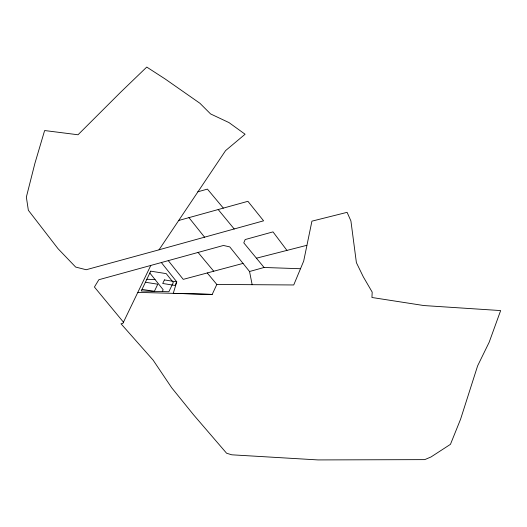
<?xml version="1.0" encoding="UTF-8"?>
<svg xmlns="http://www.w3.org/2000/svg" width="527" height="527" viewBox="0 0 527 527"><rect width="100%" height="100%" fill="white"/><g stroke="black" fill="none" stroke-linecap="round" stroke-linejoin="round"><path stroke-width="0.79" d="M150.788 265.45L122.85 323.44L120.986 323.756L153.107 360.099L171.69 387.767L193.653 414.92L226.577 453.22L231.775 454.808L318.031 459.926L424.742 459.63L431.033 456.949L450.453 444.333L460.591 419.182L477.627 365.837L489.168 342.247L500.65 310.574L423.886 305.555L371.943 297.491L372.187 292.103L363.327 276.879L356.397 262.663L350.91 220.925L347.102 212.335L311.925 221.156L303.69 261.069L293.73 284.969L216.814 284.448L207.249 272.953M137.922 292.38L212.21 294.409L216.814 284.448M162.303 291.563L163.172 289.738L149.833 273.006M197.744 191.828L207.421 189.107L223.336 208.112M159.088 249.805L86.178 269.732L75.651 267.064L58.023 248.685L28.353 210.266L26.35 197.105L34.887 163.423L44.624 130.538L78.009 134.767L120.611 92.251L146.75 67.074L165.037 78.898L199.911 103.266L210.576 113.924L229.001 122.6L245.095 134.24L225.569 150.623L159.035 249.785L263.586 220.826L247.907 201.307L178.627 220.503M123.463 322.181L94.419 287.031L98.845 279.725L223.461 245.463L229.772 246.899L249.541 271.51L264.08 267.479L300.495 268.73M243.039 263.408L183.238 279.363L168.278 260.628M256.438 258.197L306.833 245.318M146.835 279.29L155.024 279.514M212.21 294.409L173.258 293.341L176.769 281.886L161.341 262.532M145.419 282.248L157.777 284.211L154.371 291.345L142.013 289.382M198.073 252.44L213.731 271.227M218.185 209.535L234.225 229.008M264.08 267.479L243.784 242.848L245.174 239.548L272.999 231.88L286.945 250.404M188.949 217.638L204.575 237.203M249.541 271.51L252.156 284.685M150.722 271.155L141.243 290.99L168.871 291.741L173.291 282.498L166.209 273.625L150.722 271.155M164.417 279.916L162.711 283.486L175.069 285.45L176.769 281.886L164.417 279.916"/></g></svg>
